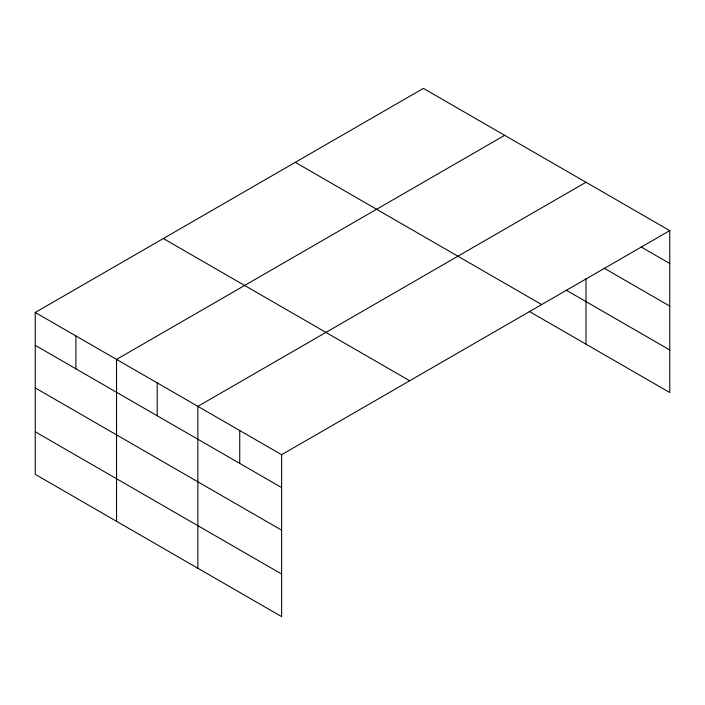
<?xml version="1.0" encoding="UTF-8"?>
<svg xmlns="http://www.w3.org/2000/svg" width="705" height="705" viewBox="0 0 705 705"><rect width="100%" height="100%" fill="white"/><g stroke="black" fill="none" stroke-linecap="round" stroke-linejoin="round"><path stroke-width="1.06" d="M669.75 230.623L423.379 88.389L35.25 312.474L35.25 474.377L281.621 616.611L281.621 454.707L669.75 230.623L669.75 392.526L529.261 311.416M504.683 135.325L116.554 359.409L116.554 521.312M585.987 182.26L197.849 406.353L197.849 568.256M641.197 247.006L669.75 263.494M604.07 268.156L669.75 306.076M566.133 290.125L669.75 349.944M295.298 162.335L541.669 304.578M163.331 238.528L409.702 380.762M35.25 312.474L281.621 454.707M35.25 345.344L281.621 487.587M35.25 387.926L281.621 530.16M35.25 431.795L281.621 574.037M585.987 278.554L585.987 344.163M239.735 430.535L239.735 463.405M157.206 382.877L157.206 415.756M75.902 335.941L75.902 368.812"/></g></svg>
